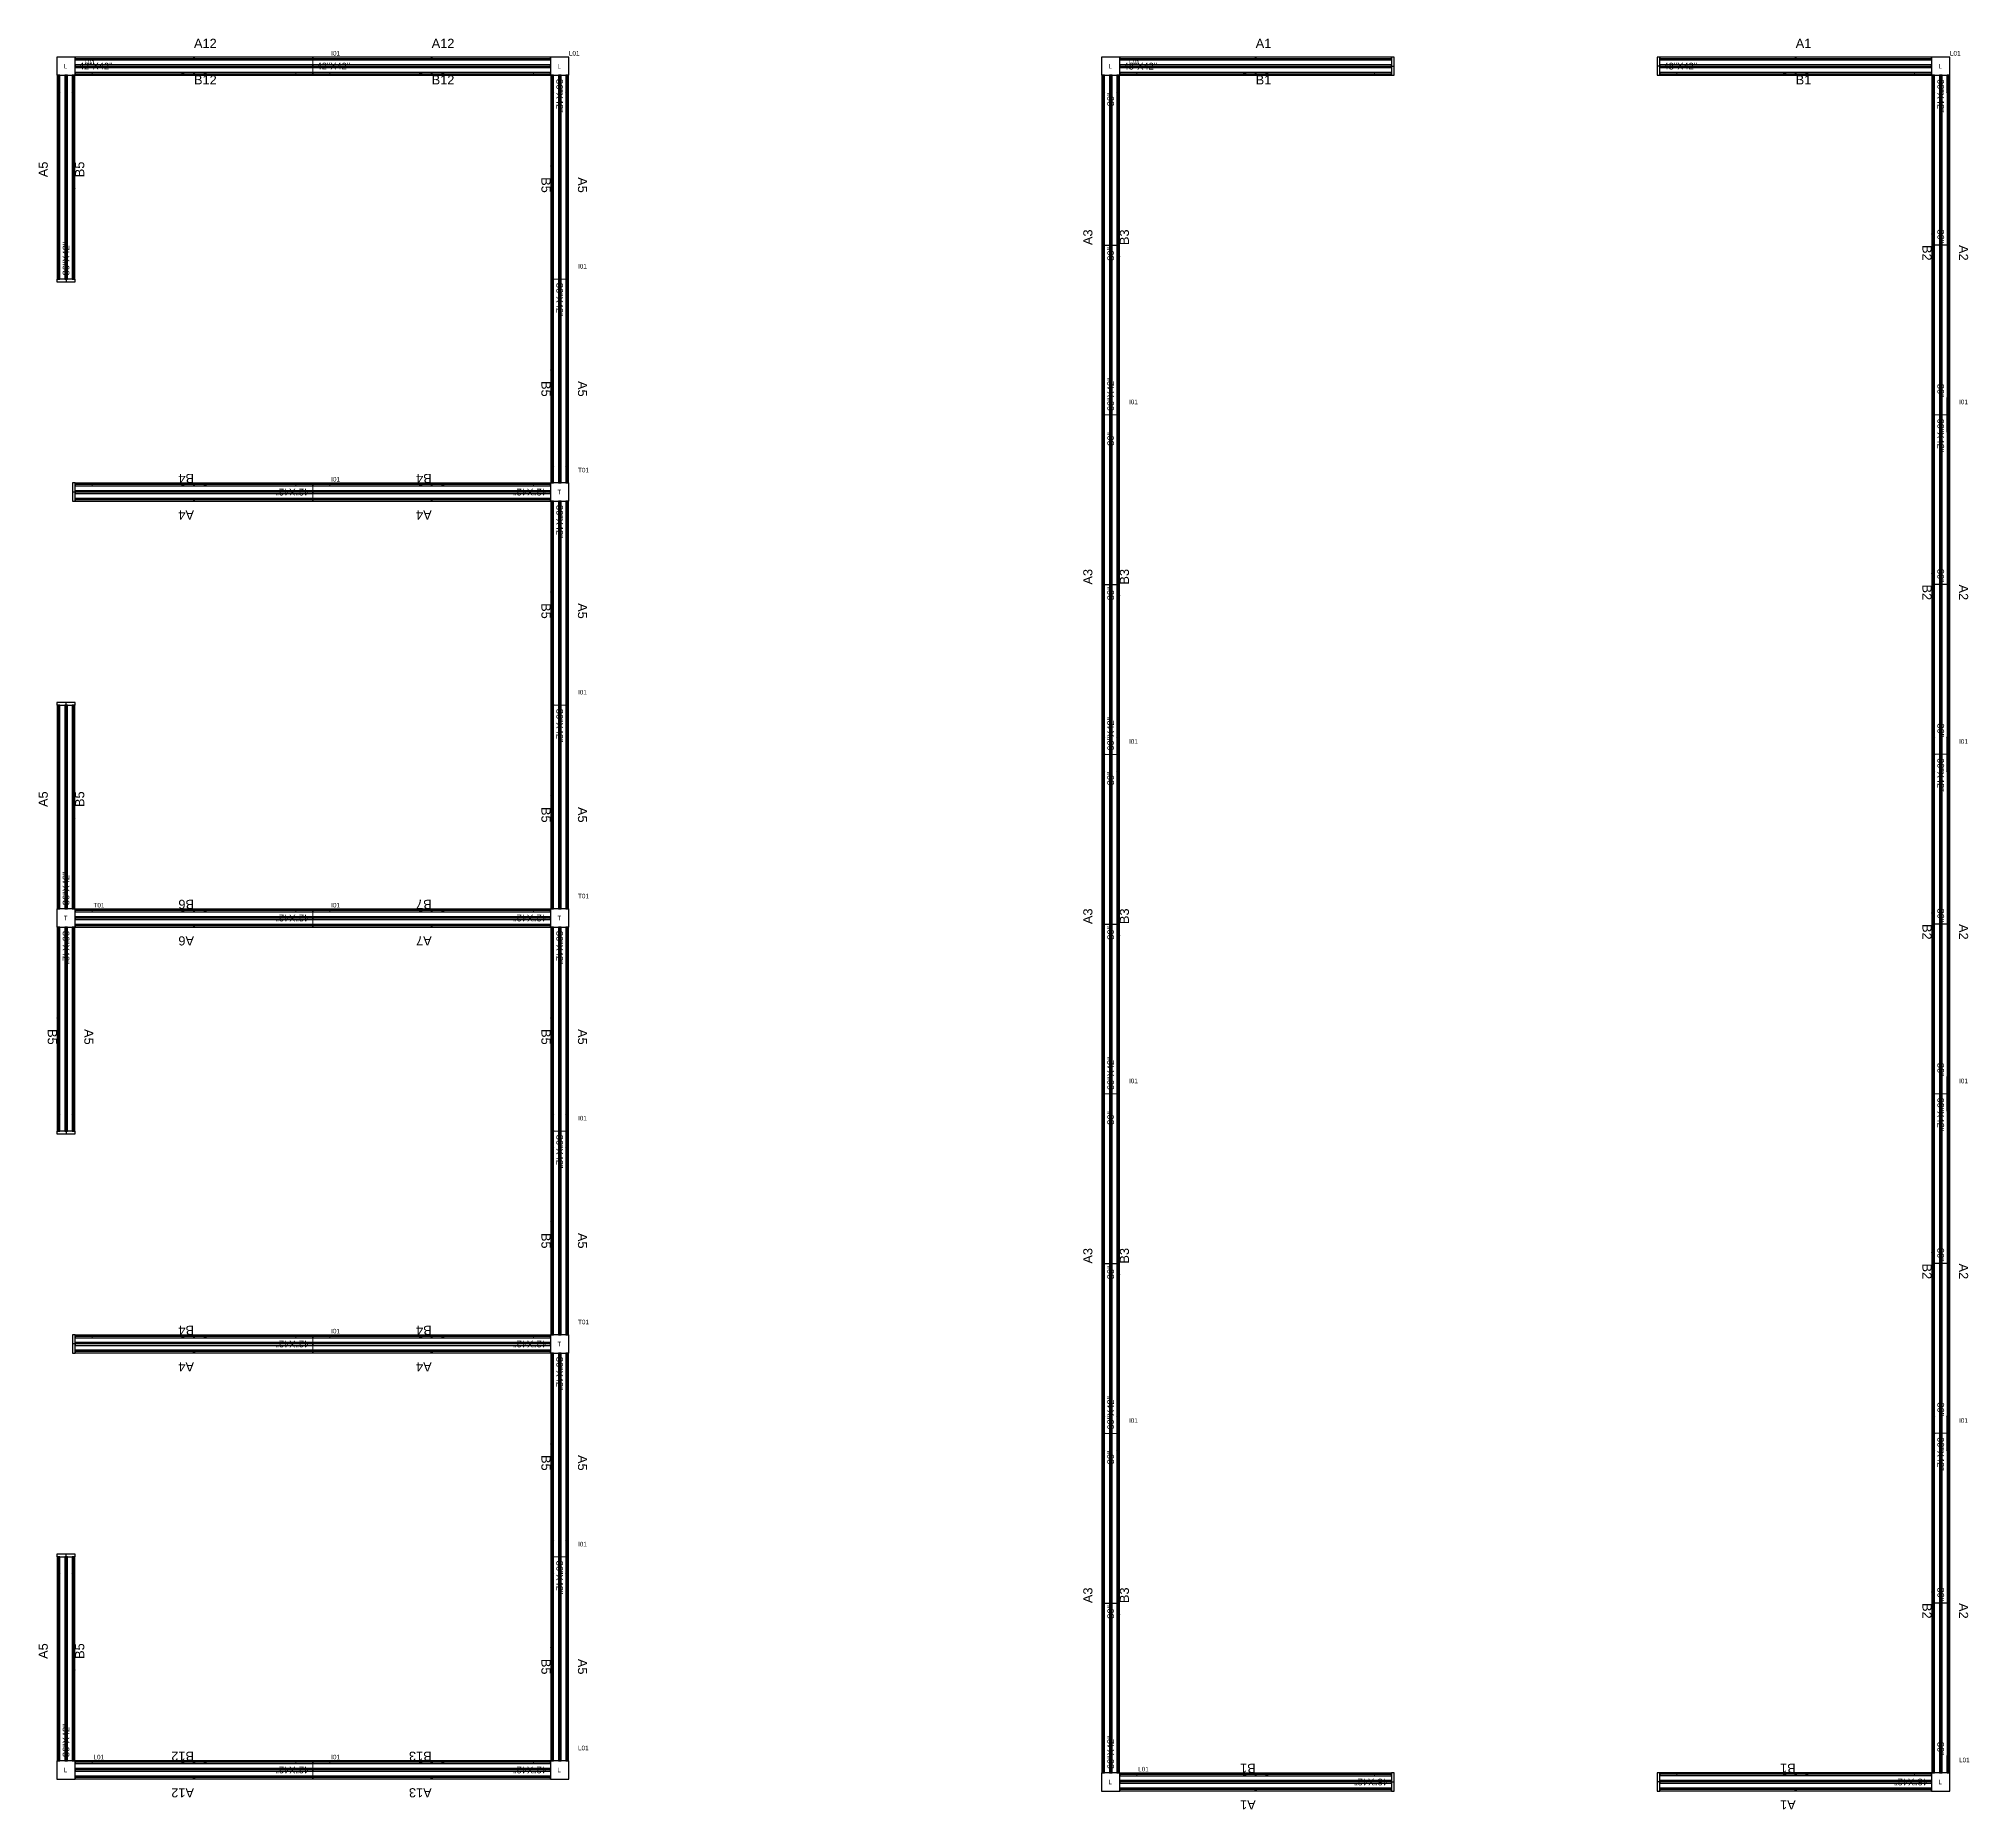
# Model space of a CAD drawing. Header units: millimetres. Extents: x 1390 to 1467.6, y 1790 to 1851.2.
# Drawn here: x 1390.22 to 1398.89, y 1827.03 to 1834.98 of the extents above; entities that cross this region are included whole.
import ezdxf

# ---------------------------------------------------------------- set-up
doc = ezdxf.new("R2010")
doc.units = ezdxf.units.MM
for name, color, linetype in [('DD2D', 7, 'Continuous'), ('DD2D_Geometry', 7, 'Continuous'), ('DDReportes', 7, 'Continuous'), ('Id Unión', 7, 'Continuous')]:
    doc.layers.add(name, color=color, linetype=linetype)
doc.styles.get("Standard").update_dxf_attribs({"font": 'arial.ttf'})

# ---------------------------------------------------------------- blocks, each defined once
blk = doc.blocks.new('DD101048422D')
at = {"color": 1, "linetype": 'Continuous', "lineweight": 0}
for p, q in [((0, -0.0255), (0, 0.0255)), ((0.0017, 0.0275), (0.0218, 0.0275)), ((0.002, 0.0275), (0.0215, 0.0275)), ((0.0747, 0.0275), (0.0215, 0.0275)), ((0.0747, 0.0275), (0.075, 0.0275)), ((0.0765, 0.026), (0.0765, 0.0343)), ((1.1435, 0.0343), (0.0765, 0.0343)), ((1.1435, 0.0343), (1.1435, 0.026)), ((1.1453, 0.0275), (1.145, 0.0275)), ((1.1453, 0.0275), (1.1985, 0.0275)), ((1.2183, 0.0275), (1.1982, 0.0275)), ((1.218, 0.0275), (1.1985, 0.0275)), ((1.22, -0.0255), (1.22, 0.0255)), ((0.025, -0.0275), (0.002, -0.0275)), ((0.025, -0.0275), (0.0747, -0.0275)), ((0.0747, -0.0275), (0.075, -0.0275)), ((0.0765, -0.0343), (0.0765, -0.026)), ((1.1435, -0.0343), (0.0765, -0.0343)), ((1.1435, -0.026), (1.1435, -0.0343)), ((1.1453, -0.0275), (1.145, -0.0275)), ((1.195, -0.0275), (1.1453, -0.0275)), ((1.195, -0.0275), (1.218, -0.0275))]:
    blk.add_line(p, q, dxfattribs=at)
at = {"color": 1}
for p, q in [((0.6065, 0.0379), (0.6135, 0.0308)), ((0.6065, 0.0308), (0.6135, 0.0379)), ((0.6065, -0.0379), (0.6135, -0.0308)), ((0.6065, -0.0308), (0.6135, -0.0379))]:
    blk.add_line(p, q, dxfattribs=at)
for centre in [(0.56, -0.0343), (0.66, -0.0343)]:
    blk.add_circle(centre, 0.005, dxfattribs=at)
at = {"color": 1, "linetype": 'Continuous', "lineweight": 0}
for centre, radius, start, end in [((0.002, 0.0255), 0.00203, 90, 180), ((0.075, 0.026), 0.00151, 10.02098, 90), ((0.075, 0.026), 0.00151, 0, 10.02098), ((1.145, 0.026), 0.00151, 90, 169.97902), ((1.145, 0.026), 0.00151, 169.97902, 180), ((1.145, 0.026), 0.00151, 169.97902, 180), ((1.218, 0.0255), 0.00203, 0, 90), ((0.002, -0.0255), 0.00203, 180, 270), ((0.075, -0.026), 0.00151, 270, 349.97902), ((0.075, -0.026), 0.00151, 349.97902, 0), ((1.145, -0.026), 0.00151, 180, 190.02098), ((1.145, -0.026), 0.00151, 180, 190.02098), ((1.145, -0.026), 0.00151, 190.02098, 270), ((1.218, -0.0255), 0.00203, 270, 0)]:
    blk.add_arc(centre, radius, start, end, dxfattribs=at)
at = {"color": 1}
for p in [(0.61, 0.0343), (0.61, -0.0343)]:
    blk.add_point(p, dxfattribs=at)
blk.add_text('48"X42"', height=0.03).set_placement((0.0165, -0.0149))
blk = doc.blocks.new('SPACE_DD10104842')
blk.add_blockref('DD101048422D', (0, 0))
blk = doc.blocks.new('DD101060422D')
at = {"color": 1, "linetype": 'Continuous', "lineweight": 0}
for p, q in [((0, -0.0255), (0, 0.0255)), ((0.0017, 0.0275), (0.0218, 0.0275)), ((0.002, 0.0275), (0.0215, 0.0275)), ((0.0747, 0.0275), (0.0215, 0.0275)), ((0.0747, 0.0275), (0.075, 0.0275)), ((0.0765, 0.026), (0.0765, 0.0343)), ((1.4475, 0.0343), (0.0765, 0.0343)), ((1.4475, 0.0343), (1.4475, 0.026)), ((1.4493, 0.0275), (1.449, 0.0275)), ((1.4493, 0.0275), (1.5025, 0.0275)), ((1.5223, 0.0275), (1.5022, 0.0275)), ((1.522, 0.0275), (1.5025, 0.0275)), ((1.524, -0.0255), (1.524, 0.0255)), ((0.025, -0.0275), (0.002, -0.0275)), ((0.025, -0.0275), (0.0747, -0.0275)), ((0.0747, -0.0275), (0.075, -0.0275)), ((0.0765, -0.0343), (0.0765, -0.026)), ((1.4475, -0.0343), (0.0765, -0.0343)), ((1.4475, -0.026), (1.4475, -0.0343)), ((1.4493, -0.0275), (1.449, -0.0275)), ((1.499, -0.0275), (1.4493, -0.0275)), ((1.499, -0.0275), (1.522, -0.0275))]:
    blk.add_line(p, q, dxfattribs=at)
at = {"color": 1}
for p, q in [((0.7585, 0.0379), (0.7655, 0.0308)), ((0.7585, 0.0308), (0.7655, 0.0379)), ((0.762, 0.0343), (0.762, -0.0343)), ((0.7585, -0.0379), (0.7655, -0.0308)), ((0.7585, -0.0308), (0.7655, -0.0379))]:
    blk.add_line(p, q, dxfattribs=at)
for centre in [(0.712, -0.0343), (0.812, -0.0343)]:
    blk.add_circle(centre, 0.005, dxfattribs=at)
at = {"color": 1, "linetype": 'Continuous', "lineweight": 0}
for centre, radius, start, end in [((0.002, 0.0255), 0.00203, 90, 180), ((0.075, 0.026), 0.00151, 10.02098, 90), ((0.075, 0.026), 0.00151, 0, 10.02098), ((1.449, 0.026), 0.00151, 90, 169.97902), ((1.449, 0.026), 0.00151, 169.97902, 180), ((1.449, 0.026), 0.00151, 169.97902, 180), ((1.522, 0.0255), 0.00203, 0, 90), ((0.002, -0.0255), 0.00203, 180, 270), ((0.075, -0.026), 0.00151, 270, 349.97902), ((0.075, -0.026), 0.00151, 349.97902, 0), ((1.449, -0.026), 0.00151, 180, 190.02098), ((1.449, -0.026), 0.00151, 180, 190.02098), ((1.449, -0.026), 0.00151, 190.02098, 270), ((1.522, -0.0255), 0.00203, 270, 0)]:
    blk.add_arc(centre, radius, start, end, dxfattribs=at)
at = {"color": 1}
for p in [(0.762, 0.0343), (0.762, -0.0343)]:
    blk.add_point(p, dxfattribs=at)
for s, p in [('60"X42"', (0.0165, -0.0149)), ('30"', (0.6916, -0.0149)), ('30"', (1.3849, -0.0149))]:
    blk.add_text(s, height=0.03).set_placement(p)
blk = doc.blocks.new('SPACE_DD10106042')
blk.add_blockref('DD101060422D', (0, 0))
blk = doc.blocks.new('DD101036422D')
at = {"color": 1, "linetype": 'Continuous', "lineweight": 0}
for p, q in [((0, -0.0255), (0, 0.0255)), ((0.0017, 0.0275), (0.0218, 0.0275)), ((0.002, 0.0275), (0.0215, 0.0275)), ((0.0747, 0.0275), (0.0215, 0.0275)), ((0.0747, 0.0275), (0.075, 0.0275)), ((0.0765, 0.026), (0.0765, 0.0343)), ((0.8385, 0.0343), (0.0765, 0.0343)), ((0.8385, 0.0343), (0.8385, 0.026)), ((0.8403, 0.0275), (0.84, 0.0275)), ((0.8403, 0.0275), (0.8935, 0.0275)), ((0.9133, 0.0275), (0.8932, 0.0275)), ((0.913, 0.0275), (0.8935, 0.0275)), ((0.915, -0.0255), (0.915, 0.0255)), ((0.025, -0.0275), (0.002, -0.0275)), ((0.025, -0.0275), (0.0747, -0.0275)), ((0.0747, -0.0275), (0.075, -0.0275)), ((0.0765, -0.0343), (0.0765, -0.026)), ((0.8385, -0.0343), (0.0765, -0.0343)), ((0.8385, -0.026), (0.8385, -0.0343)), ((0.8403, -0.0275), (0.84, -0.0275)), ((0.89, -0.0275), (0.8403, -0.0275)), ((0.89, -0.0275), (0.913, -0.0275))]:
    blk.add_line(p, q, dxfattribs=at)
at = {"color": 1}
for p, q in [((0.454, 0.0379), (0.461, 0.0308)), ((0.454, 0.0308), (0.461, 0.0379)), ((0.454, -0.0379), (0.461, -0.0308)), ((0.454, -0.0308), (0.461, -0.0379))]:
    blk.add_line(p, q, dxfattribs=at)
for centre in [(0.4075, -0.0343), (0.5075, -0.0343)]:
    blk.add_circle(centre, 0.005, dxfattribs=at)
at = {"color": 1, "linetype": 'Continuous', "lineweight": 0}
for centre, radius, start, end in [((0.002, 0.0255), 0.00203, 90, 180), ((0.075, 0.026), 0.00151, 10.02098, 90), ((0.075, 0.026), 0.00151, 0, 10.02098), ((0.84, 0.026), 0.00151, 90, 169.97902), ((0.84, 0.026), 0.00151, 169.97902, 180), ((0.84, 0.026), 0.00151, 169.97902, 180), ((0.913, 0.0255), 0.00203, 0, 90), ((0.002, -0.0255), 0.00203, 180, 270), ((0.075, -0.026), 0.00151, 270, 349.97902), ((0.075, -0.026), 0.00151, 349.97902, 0), ((0.84, -0.026), 0.00151, 180, 190.02098), ((0.84, -0.026), 0.00151, 180, 190.02098), ((0.84, -0.026), 0.00151, 190.02098, 270), ((0.913, -0.0255), 0.00203, 270, 0)]:
    blk.add_arc(centre, radius, start, end, dxfattribs=at)
at = {"color": 1}
for p in [(0.4575, 0.0343), (0.4575, -0.0343)]:
    blk.add_point(p, dxfattribs=at)
blk.add_text('36"X42"', height=0.03).set_placement((0.0165, -0.0149))
blk = doc.blocks.new('SPACE_DD10103642')
blk.add_blockref('DD101036422D', (0, 0))
blk = doc.blocks.new('DD101042422D')
at = {"color": 1, "linetype": 'Continuous', "lineweight": 0}
for p, q in [((0, -0.0255), (0, 0.0255)), ((0.0017, 0.0275), (0.0218, 0.0275)), ((0.002, 0.0275), (0.0215, 0.0275)), ((0.0747, 0.0275), (0.0215, 0.0275)), ((0.0747, 0.0275), (0.075, 0.0275)), ((0.0765, 0.026), (0.0765, 0.0343)), ((0.9905, 0.0343), (0.0765, 0.0343)), ((0.9905, 0.0343), (0.9905, 0.026)), ((0.9923, 0.0275), (0.992, 0.0275)), ((0.9923, 0.0275), (1.0455, 0.0275)), ((1.0653, 0.0275), (1.0452, 0.0275)), ((1.065, 0.0275), (1.0455, 0.0275)), ((1.067, -0.0255), (1.067, 0.0255)), ((0.025, -0.0275), (0.002, -0.0275)), ((0.025, -0.0275), (0.0747, -0.0275)), ((0.0747, -0.0275), (0.075, -0.0275)), ((0.0765, -0.0343), (0.0765, -0.026)), ((0.9905, -0.0343), (0.0765, -0.0343)), ((0.9905, -0.026), (0.9905, -0.0343)), ((0.9923, -0.0275), (0.992, -0.0275)), ((1.042, -0.0275), (0.9923, -0.0275)), ((1.042, -0.0275), (1.065, -0.0275))]:
    blk.add_line(p, q, dxfattribs=at)
at = {"color": 1}
for p, q in [((0.53, 0.0379), (0.537, 0.0308)), ((0.53, 0.0308), (0.537, 0.0379)), ((0.53, -0.0379), (0.537, -0.0308)), ((0.53, -0.0308), (0.537, -0.0379))]:
    blk.add_line(p, q, dxfattribs=at)
for centre in [(0.4835, -0.0343), (0.5835, -0.0343)]:
    blk.add_circle(centre, 0.005, dxfattribs=at)
at = {"color": 1, "linetype": 'Continuous', "lineweight": 0}
for centre, radius, start, end in [((0.002, 0.0255), 0.00203, 90, 180), ((0.075, 0.026), 0.00151, 10.02098, 90), ((0.075, 0.026), 0.00151, 0, 10.02098), ((0.992, 0.026), 0.00151, 90, 169.97902), ((0.992, 0.026), 0.00151, 169.97902, 180), ((0.992, 0.026), 0.00151, 169.97902, 180), ((1.065, 0.0255), 0.00203, 0, 90), ((0.002, -0.0255), 0.00203, 180, 270), ((0.075, -0.026), 0.00151, 270, 349.97902), ((0.075, -0.026), 0.00151, 349.97902, 0), ((0.992, -0.026), 0.00151, 180, 190.02098), ((0.992, -0.026), 0.00151, 180, 190.02098), ((0.992, -0.026), 0.00151, 190.02098, 270), ((1.065, -0.0255), 0.00203, 270, 0)]:
    blk.add_arc(centre, radius, start, end, dxfattribs=at)
at = {"color": 1}
for p in [(0.5335, 0.0343), (0.5335, -0.0343)]:
    blk.add_point(p, dxfattribs=at)
blk.add_text('42"X42"', height=0.03).set_placement((0.0165, -0.0149))
blk = doc.blocks.new('SPACE_DD10104242')
blk.add_blockref('DD101042422D', (0, 0))
blk = doc.blocks.new('DD3021422D')
for p, q in [((0, 0.041), (0, -0.041)), ((0.012, 0.041), (0, 0.041)), ((0.012, -0.041), (0.012, 0.041)), ((0, -0.041), (0.012, -0.041))]:
    blk.add_line(p, q)
blk = doc.blocks.new('SPACE_DD302142')
blk.add_blockref('DD3021422D', (0, 0))

msp = doc.modelspace()

# ---------------------------------------------------------------- linework, layer by layer
at = {"layer": 'DD2D'}
for p, q in [((1390.3879, 1834.8891), (1391.4549, 1834.8891)), ((1390.3879, 1834.8548), (1391.4549, 1834.8548)), ((1390.3879, 1834.8548), (1391.4549, 1834.8548)), ((1391.4549, 1834.8891), (1392.5219, 1834.8891)), ((1391.4549, 1834.8548), (1391.455, 1834.8548)), ((1391.4549, 1834.8548), (1392.5219, 1834.8548)), ((1391.4549, 1834.8548), (1392.5219, 1834.8548)), ((1392.5219, 1834.8548), (1392.522, 1834.8548)), ((1395.0773, 1834.889), (1396.2973, 1834.889)), ((1395.0773, 1834.8547), (1396.2973, 1834.8547)), ((1395.0773, 1834.8547), (1396.2973, 1834.8547)), ((1396.2973, 1834.8547), (1396.3093, 1834.8547)), ((1397.5013, 1834.8548), (1397.4893, 1834.8548)), ((1397.5013, 1834.8891), (1398.7213, 1834.8891)), ((1397.5013, 1834.8548), (1398.7213, 1834.8548)), ((1397.5013, 1834.8548), (1398.7213, 1834.8548)), ((1398.7213, 1834.8548), (1398.7214, 1834.8548)), ((1390.3126, 1833.8988), (1390.3126, 1834.8138)), ((1390.3469, 1834.8138), (1390.3469, 1834.8139)), ((1390.3469, 1833.8988), (1390.3469, 1834.8138)), ((1390.3469, 1833.8988), (1390.3469, 1834.8138)), ((1390.3812, 1833.8988), (1390.3812, 1834.8138)), ((1390.3879, 1834.8205), (1391.4549, 1834.8205)), ((1391.4549, 1834.8205), (1392.5219, 1834.8205)), ((1392.5286, 1834.8138), (1392.5286, 1833.8988)), ((1392.5629, 1834.8138), (1392.5629, 1833.8988)), ((1392.5629, 1834.8138), (1392.5629, 1833.8988)), ((1392.5972, 1834.8138), (1392.5972, 1833.8988)), ((1395.002, 1833.2897), (1395.002, 1834.8137)), ((1395.0363, 1834.8137), (1395.0363, 1834.8138)), ((1395.0363, 1833.2897), (1395.0363, 1834.8137)), ((1395.0363, 1833.2897), (1395.0363, 1834.8137)), ((1395.0706, 1833.2897), (1395.0706, 1834.8137)), ((1395.0773, 1834.8204), (1396.2973, 1834.8204)), ((1397.5013, 1834.8205), (1398.7213, 1834.8205)), ((1398.728, 1834.8138), (1398.728, 1833.2898)), ((1398.7623, 1834.8138), (1398.7623, 1833.2898)), ((1398.7623, 1834.8138), (1398.7623, 1833.2898)), ((1398.7966, 1834.8138), (1398.7966, 1833.2898)), ((1390.3469, 1833.8988), (1390.3469, 1833.8868)), ((1392.5286, 1833.8988), (1392.5286, 1832.9838)), ((1392.5629, 1833.8988), (1392.5629, 1833.8987)), ((1392.5629, 1833.8988), (1392.5629, 1832.9838)), ((1392.5629, 1833.8988), (1392.5629, 1832.9838)), ((1392.5972, 1833.8988), (1392.5972, 1832.9838)), ((1395.002, 1831.7657), (1395.002, 1833.2897)), ((1395.0363, 1833.2897), (1395.0363, 1833.2898)), ((1395.0363, 1831.7657), (1395.0363, 1833.2897)), ((1395.0363, 1831.7657), (1395.0363, 1833.2897)), ((1395.0706, 1831.7657), (1395.0706, 1833.2897)), ((1398.728, 1833.2898), (1398.728, 1831.7658)), ((1398.7623, 1833.2898), (1398.7623, 1833.2897)), ((1398.7623, 1833.2898), (1398.7623, 1831.7658)), ((1398.7623, 1833.2898), (1398.7623, 1831.7658)), ((1398.7966, 1833.2898), (1398.7966, 1831.7658)), ((1390.3879, 1832.9428), (1390.3759, 1832.9428)), ((1391.4549, 1832.9771), (1390.3879, 1832.9771)), ((1391.4549, 1832.9428), (1390.3879, 1832.9428)), ((1391.4549, 1832.9428), (1390.3879, 1832.9428)), ((1391.4549, 1832.9428), (1391.4548, 1832.9428)), ((1392.5219, 1832.9771), (1391.4549, 1832.9771)), ((1392.5219, 1832.9428), (1391.4549, 1832.9428)), ((1392.5219, 1832.9428), (1391.4549, 1832.9428)), ((1392.5629, 1832.9838), (1392.5629, 1832.9837)), ((1391.4549, 1832.9085), (1390.3879, 1832.9085)), ((1392.5219, 1832.9085), (1391.4549, 1832.9085)), ((1392.5286, 1832.9018), (1392.5286, 1831.9868)), ((1392.5629, 1832.9018), (1392.5629, 1831.9868)), ((1392.5629, 1832.9018), (1392.5629, 1831.9868)), ((1392.5972, 1832.9018), (1392.5972, 1831.9868)), ((1390.3126, 1831.0718), (1390.3126, 1831.9868)), ((1390.3469, 1831.9868), (1390.3469, 1831.9988)), ((1390.3469, 1831.0718), (1390.3469, 1831.9868)), ((1390.3469, 1831.0718), (1390.3469, 1831.9868)), ((1390.3812, 1831.0718), (1390.3812, 1831.9868)), ((1392.5286, 1831.9868), (1392.5286, 1831.0718)), ((1392.5629, 1831.9868), (1392.5629, 1831.9867)), ((1392.5629, 1831.9868), (1392.5629, 1831.0718)), ((1392.5629, 1831.9868), (1392.5629, 1831.0718)), ((1392.5972, 1831.9868), (1392.5972, 1831.0718)), ((1395.002, 1830.2417), (1395.002, 1831.7657)), ((1395.0363, 1831.7657), (1395.0363, 1831.7658)), ((1395.0363, 1830.2417), (1395.0363, 1831.7657)), ((1395.0363, 1830.2417), (1395.0363, 1831.7657)), ((1395.0706, 1830.2417), (1395.0706, 1831.7657)), ((1398.728, 1831.7658), (1398.728, 1830.2418)), ((1398.7623, 1831.7658), (1398.7623, 1831.7657)), ((1398.7623, 1831.7658), (1398.7623, 1830.2418)), ((1398.7623, 1831.7658), (1398.7623, 1830.2418)), ((1398.7966, 1831.7658), (1398.7966, 1830.2418)), ((1390.3879, 1831.0308), (1390.3878, 1831.0308)), ((1391.4549, 1831.0651), (1390.3879, 1831.0651)), ((1391.4549, 1831.0308), (1390.3879, 1831.0308)), ((1391.4549, 1831.0308), (1390.3879, 1831.0308)), ((1391.4549, 1831.0308), (1391.4548, 1831.0308)), ((1392.5219, 1831.0651), (1391.4549, 1831.0651)), ((1392.5219, 1831.0308), (1391.4549, 1831.0308)), ((1392.5219, 1831.0308), (1391.4549, 1831.0308)), ((1392.5629, 1831.0718), (1392.5629, 1831.0717)), ((1390.3126, 1830.9898), (1390.3126, 1830.0748)), ((1390.3469, 1830.9898), (1390.3469, 1830.0748)), ((1390.3469, 1830.9898), (1390.3469, 1830.0748)), ((1390.3812, 1830.9898), (1390.3812, 1830.0748)), ((1391.4549, 1830.9965), (1390.3879, 1830.9965)), ((1392.5219, 1830.9965), (1391.4549, 1830.9965)), ((1392.5286, 1830.9898), (1392.5286, 1830.0748)), ((1392.5629, 1830.9898), (1392.5629, 1830.0748)), ((1392.5629, 1830.9898), (1392.5629, 1830.0748)), ((1392.5972, 1830.9898), (1392.5972, 1830.0748)), ((1395.002, 1828.7177), (1395.002, 1830.2417)), ((1395.0363, 1830.2417), (1395.0363, 1830.2418)), ((1395.0363, 1828.7177), (1395.0363, 1830.2417)), ((1395.0363, 1828.7177), (1395.0363, 1830.2417)), ((1395.0706, 1828.7177), (1395.0706, 1830.2417)), ((1398.728, 1830.2418), (1398.728, 1828.7178)), ((1398.7623, 1830.2418), (1398.7623, 1830.2417)), ((1398.7623, 1830.2418), (1398.7623, 1828.7178)), ((1398.7623, 1830.2418), (1398.7623, 1828.7178)), ((1398.7966, 1830.2418), (1398.7966, 1828.7178)), ((1390.3469, 1830.0748), (1390.3469, 1830.0628)), ((1392.5286, 1830.0748), (1392.5286, 1829.1598)), ((1392.5629, 1830.0748), (1392.5629, 1830.0747)), ((1392.5629, 1830.0748), (1392.5629, 1829.1598)), ((1392.5629, 1830.0748), (1392.5629, 1829.1598)), ((1392.5972, 1830.0748), (1392.5972, 1829.1598)), ((1390.3879, 1829.1188), (1390.3759, 1829.1188)), ((1391.4549, 1829.1531), (1390.3879, 1829.1531)), ((1391.4549, 1829.1188), (1390.3879, 1829.1188)), ((1391.4549, 1829.1188), (1390.3879, 1829.1188)), ((1391.4549, 1829.1188), (1391.4548, 1829.1188)), ((1392.5219, 1829.1531), (1391.4549, 1829.1531)), ((1392.5219, 1829.1188), (1391.4549, 1829.1188)), ((1392.5219, 1829.1188), (1391.4549, 1829.1188)), ((1392.5629, 1829.1598), (1392.5629, 1829.1597)), ((1391.4549, 1829.0845), (1390.3879, 1829.0845)), ((1392.5219, 1829.0845), (1391.4549, 1829.0845)), ((1392.5286, 1829.0778), (1392.5286, 1828.1628)), ((1392.5629, 1829.0778), (1392.5629, 1828.1628)), ((1392.5629, 1829.0778), (1392.5629, 1828.1628)), ((1392.5972, 1829.0778), (1392.5972, 1828.1628)), ((1395.002, 1827.1937), (1395.002, 1828.7177)), ((1395.0363, 1828.7177), (1395.0363, 1828.7178)), ((1395.0363, 1827.1937), (1395.0363, 1828.7177)), ((1395.0363, 1827.1937), (1395.0363, 1828.7177)), ((1395.0706, 1827.1937), (1395.0706, 1828.7177)), ((1398.728, 1828.7178), (1398.728, 1827.1938)), ((1398.7623, 1828.7178), (1398.7623, 1828.7177)), ((1398.7623, 1828.7178), (1398.7623, 1827.1938)), ((1398.7623, 1828.7178), (1398.7623, 1827.1938)), ((1398.7966, 1828.7178), (1398.7966, 1827.1938)), ((1390.3126, 1827.2478), (1390.3126, 1828.1628)), ((1390.3469, 1828.1628), (1390.3469, 1828.1748)), ((1390.3469, 1827.2478), (1390.3469, 1828.1628)), ((1390.3469, 1827.2478), (1390.3469, 1828.1628)), ((1390.3812, 1827.2478), (1390.3812, 1828.1628)), ((1392.5286, 1828.1628), (1392.5286, 1827.2478)), ((1392.5629, 1828.1628), (1392.5629, 1828.1627)), ((1392.5629, 1828.1628), (1392.5629, 1827.2478)), ((1392.5629, 1828.1628), (1392.5629, 1827.2478)), ((1392.5972, 1828.1628), (1392.5972, 1827.2478)), ((1390.3879, 1827.2068), (1390.3878, 1827.2068)), ((1391.4549, 1827.2411), (1390.3879, 1827.2411)), ((1391.4549, 1827.2068), (1390.3879, 1827.2068)), ((1391.4549, 1827.2068), (1390.3879, 1827.2068)), ((1391.4549, 1827.2068), (1391.4548, 1827.2068)), ((1392.5219, 1827.2411), (1391.4549, 1827.2411)), ((1392.5219, 1827.2068), (1391.4549, 1827.2068)), ((1392.5219, 1827.2068), (1391.4549, 1827.2068)), ((1392.5629, 1827.2478), (1392.5629, 1827.2477)), ((1391.4549, 1827.1725), (1390.3879, 1827.1725)), ((1392.5219, 1827.1725), (1391.4549, 1827.1725)), ((1395.0773, 1827.1527), (1395.0772, 1827.1527)), ((1396.2973, 1827.187), (1395.0773, 1827.187)), ((1396.2973, 1827.1527), (1395.0773, 1827.1527)), ((1396.2973, 1827.1527), (1395.0773, 1827.1527)), ((1396.2973, 1827.1184), (1395.0773, 1827.1184)), ((1396.2973, 1827.1527), (1396.3093, 1827.1527)), ((1397.5013, 1827.1528), (1397.4893, 1827.1528)), ((1398.7213, 1827.1871), (1397.5013, 1827.1871)), ((1398.7213, 1827.1528), (1397.5013, 1827.1528)), ((1398.7213, 1827.1528), (1397.5013, 1827.1528)), ((1398.7213, 1827.1185), (1397.5013, 1827.1185)), ((1398.7623, 1827.1938), (1398.7623, 1827.1937))]:
    msp.add_line(p, q, dxfattribs=at)
at = {"layer": 'DD2D_Geometry'}
for points in [[(1390.3879, 1834.8138), (1390.3879, 1834.8959), (1390.3059, 1834.8959), (1390.3059, 1834.8138)], [(1390.3879, 1834.8831), (1391.4549, 1834.8831), (1391.4549, 1834.8951), (1390.3879, 1834.8951)], [(1390.3879, 1834.8488), (1391.4549, 1834.8488), (1391.4549, 1834.8608), (1390.3879, 1834.8608)], [(1390.3879, 1834.8145), (1391.4549, 1834.8145), (1391.4549, 1834.8265), (1390.3879, 1834.8265)], [(1391.4549, 1834.8831), (1392.5219, 1834.8831), (1392.5219, 1834.8951), (1391.4549, 1834.8951)], [(1391.4549, 1834.8488), (1392.5219, 1834.8488), (1392.5219, 1834.8608), (1391.4549, 1834.8608)], [(1391.4549, 1834.8548), (1391.455, 1834.8548), (1391.455, 1834.8548), (1391.4549, 1834.8548)], [(1391.4549, 1834.8145), (1392.5219, 1834.8145), (1392.5219, 1834.8265), (1391.4549, 1834.8265)], [(1392.5219, 1834.8138), (1392.604, 1834.8138), (1392.604, 1834.8958), (1392.5219, 1834.8958)], [(1395.0773, 1834.8137), (1395.0773, 1834.8958), (1394.9953, 1834.8958), (1394.9953, 1834.8137)], [(1395.0773, 1834.883), (1396.2973, 1834.883), (1396.2973, 1834.895), (1395.0773, 1834.895)], [(1395.0773, 1834.8487), (1396.2973, 1834.8487), (1396.2973, 1834.8607), (1395.0773, 1834.8607)], [(1395.0773, 1834.8144), (1396.2973, 1834.8144), (1396.2973, 1834.8264), (1395.0773, 1834.8264)], [(1397.5013, 1834.8831), (1398.7213, 1834.8831), (1398.7213, 1834.8951), (1397.5013, 1834.8951)], [(1397.5013, 1834.8488), (1398.7213, 1834.8488), (1398.7213, 1834.8608), (1397.5013, 1834.8608)], [(1397.5013, 1834.8145), (1398.7213, 1834.8145), (1398.7213, 1834.8265), (1397.5013, 1834.8265)], [(1398.7213, 1834.8138), (1398.8034, 1834.8138), (1398.8034, 1834.8958), (1398.7213, 1834.8958)], [(1390.3186, 1833.8988), (1390.3186, 1834.8138), (1390.3066, 1834.8138), (1390.3066, 1833.8988)], [(1390.3529, 1833.8988), (1390.3529, 1834.8138), (1390.3409, 1834.8138), (1390.3409, 1833.8988)], [(1390.3872, 1833.8988), (1390.3872, 1834.8138), (1390.3752, 1834.8138), (1390.3752, 1833.8988)], [(1392.5226, 1834.8138), (1392.5226, 1833.8988), (1392.5346, 1833.8988), (1392.5346, 1834.8138)], [(1392.5569, 1834.8138), (1392.5569, 1833.8988), (1392.5689, 1833.8988), (1392.5689, 1834.8138)], [(1392.5912, 1834.8138), (1392.5912, 1833.8988), (1392.6032, 1833.8988), (1392.6032, 1834.8138)], [(1395.008, 1833.2897), (1395.008, 1834.8137), (1394.996, 1834.8137), (1394.996, 1833.2897)], [(1395.0423, 1833.2897), (1395.0423, 1834.8137), (1395.0303, 1834.8137), (1395.0303, 1833.2897)], [(1395.0766, 1833.2897), (1395.0766, 1834.8137), (1395.0646, 1834.8137), (1395.0646, 1833.2897)], [(1398.722, 1834.8138), (1398.722, 1833.2898), (1398.734, 1833.2898), (1398.734, 1834.8138)], [(1398.7563, 1834.8138), (1398.7563, 1833.2898), (1398.7683, 1833.2898), (1398.7683, 1834.8138)], [(1398.7906, 1834.8138), (1398.7906, 1833.2898), (1398.8026, 1833.2898), (1398.8026, 1834.8138)], [(1392.5226, 1833.8988), (1392.5226, 1832.9838), (1392.5346, 1832.9838), (1392.5346, 1833.8988)], [(1392.5569, 1833.8988), (1392.5569, 1832.9838), (1392.5689, 1832.9838), (1392.5689, 1833.8988)], [(1392.5629, 1833.8987), (1392.5629, 1833.8987), (1392.5629, 1833.8988), (1392.5629, 1833.8988)], [(1392.5912, 1833.8988), (1392.5912, 1832.9838), (1392.6032, 1832.9838), (1392.6032, 1833.8988)], [(1395.008, 1831.7657), (1395.008, 1833.2897), (1394.996, 1833.2897), (1394.996, 1831.7657)], [(1395.0423, 1831.7657), (1395.0423, 1833.2897), (1395.0303, 1833.2897), (1395.0303, 1831.7657)], [(1395.0363, 1833.2897), (1395.0363, 1833.2897), (1395.0363, 1833.2898), (1395.0363, 1833.2898)], [(1395.0766, 1831.7657), (1395.0766, 1833.2897), (1395.0646, 1833.2897), (1395.0646, 1831.7657)], [(1398.722, 1833.2898), (1398.722, 1831.7658), (1398.734, 1831.7658), (1398.734, 1833.2898)], [(1398.7563, 1833.2898), (1398.7563, 1831.7658), (1398.7683, 1831.7658), (1398.7683, 1833.2898)], [(1398.7623, 1833.2897), (1398.7623, 1833.2897), (1398.7623, 1833.2898), (1398.7623, 1833.2898)], [(1398.7906, 1833.2898), (1398.7906, 1831.7658), (1398.8026, 1831.7658), (1398.8026, 1833.2898)], [(1391.4549, 1832.9831), (1390.3879, 1832.9831), (1390.3879, 1832.9711), (1391.4549, 1832.9711)], [(1391.4549, 1832.9488), (1390.3879, 1832.9488), (1390.3879, 1832.9368), (1391.4549, 1832.9368)], [(1391.4548, 1832.9428), (1391.4549, 1832.9428), (1391.4549, 1832.9428), (1391.4548, 1832.9428)], [(1392.5219, 1832.9831), (1391.4549, 1832.9831), (1391.4549, 1832.9711), (1392.5219, 1832.9711)], [(1392.5219, 1832.9488), (1391.4549, 1832.9488), (1391.4549, 1832.9368), (1392.5219, 1832.9368)], [(1392.5219, 1832.9838), (1392.5219, 1832.9017), (1392.6039, 1832.9017), (1392.6039, 1832.9838)], [(1391.4549, 1832.9145), (1390.3879, 1832.9145), (1390.3879, 1832.9025), (1391.4549, 1832.9025)], [(1392.5219, 1832.9145), (1391.4549, 1832.9145), (1391.4549, 1832.9025), (1392.5219, 1832.9025)], [(1392.5226, 1832.9018), (1392.5226, 1831.9868), (1392.5346, 1831.9868), (1392.5346, 1832.9018)], [(1392.5569, 1832.9018), (1392.5569, 1831.9868), (1392.5689, 1831.9868), (1392.5689, 1832.9018)], [(1392.5912, 1832.9018), (1392.5912, 1831.9868), (1392.6032, 1831.9868), (1392.6032, 1832.9018)], [(1390.3186, 1831.0718), (1390.3186, 1831.9868), (1390.3066, 1831.9868), (1390.3066, 1831.0718)], [(1390.3529, 1831.0718), (1390.3529, 1831.9868), (1390.3409, 1831.9868), (1390.3409, 1831.0718)], [(1390.3872, 1831.0718), (1390.3872, 1831.9868), (1390.3752, 1831.9868), (1390.3752, 1831.0718)], [(1392.5226, 1831.9868), (1392.5226, 1831.0718), (1392.5346, 1831.0718), (1392.5346, 1831.9868)], [(1392.5569, 1831.9868), (1392.5569, 1831.0718), (1392.5689, 1831.0718), (1392.5689, 1831.9868)], [(1392.5629, 1831.9867), (1392.5629, 1831.9867), (1392.5629, 1831.9868), (1392.5629, 1831.9868)], [(1392.5912, 1831.9868), (1392.5912, 1831.0718), (1392.6032, 1831.0718), (1392.6032, 1831.9868)], [(1395.008, 1830.2417), (1395.008, 1831.7657), (1394.996, 1831.7657), (1394.996, 1830.2417)], [(1395.0423, 1830.2417), (1395.0423, 1831.7657), (1395.0303, 1831.7657), (1395.0303, 1830.2417)], [(1395.0363, 1831.7657), (1395.0363, 1831.7657), (1395.0363, 1831.7658), (1395.0363, 1831.7658)], [(1395.0766, 1830.2417), (1395.0766, 1831.7657), (1395.0646, 1831.7657), (1395.0646, 1830.2417)], [(1398.722, 1831.7658), (1398.722, 1830.2418), (1398.734, 1830.2418), (1398.734, 1831.7658)], [(1398.7563, 1831.7658), (1398.7563, 1830.2418), (1398.7683, 1830.2418), (1398.7683, 1831.7658)], [(1398.7623, 1831.7657), (1398.7623, 1831.7657), (1398.7623, 1831.7658), (1398.7623, 1831.7658)], [(1398.7906, 1831.7658), (1398.7906, 1830.2418), (1398.8026, 1830.2418), (1398.8026, 1831.7658)], [(1390.3879, 1831.0718), (1390.3058, 1831.0718), (1390.3058, 1830.9898), (1390.3879, 1830.9898)], [(1391.4549, 1831.0711), (1390.3879, 1831.0711), (1390.3879, 1831.0591), (1391.4549, 1831.0591)], [(1391.4549, 1831.0368), (1390.3879, 1831.0368), (1390.3879, 1831.0248), (1391.4549, 1831.0248)], [(1391.4548, 1831.0308), (1391.4549, 1831.0308), (1391.4549, 1831.0308), (1391.4548, 1831.0308)], [(1392.5219, 1831.0711), (1391.4549, 1831.0711), (1391.4549, 1831.0591), (1392.5219, 1831.0591)], [(1392.5219, 1831.0368), (1391.4549, 1831.0368), (1391.4549, 1831.0248), (1392.5219, 1831.0248)], [(1392.5219, 1831.0718), (1392.5219, 1830.9897), (1392.6039, 1830.9897), (1392.6039, 1831.0718)], [(1390.3066, 1830.9898), (1390.3066, 1830.0748), (1390.3186, 1830.0748), (1390.3186, 1830.9898)], [(1390.3409, 1830.9898), (1390.3409, 1830.0748), (1390.3529, 1830.0748), (1390.3529, 1830.9898)], [(1390.3752, 1830.9898), (1390.3752, 1830.0748), (1390.3872, 1830.0748), (1390.3872, 1830.9898)], [(1391.4549, 1831.0025), (1390.3879, 1831.0025), (1390.3879, 1830.9905), (1391.4549, 1830.9905)], [(1392.5219, 1831.0025), (1391.4549, 1831.0025), (1391.4549, 1830.9905), (1392.5219, 1830.9905)], [(1392.5226, 1830.9898), (1392.5226, 1830.0748), (1392.5346, 1830.0748), (1392.5346, 1830.9898)], [(1392.5569, 1830.9898), (1392.5569, 1830.0748), (1392.5689, 1830.0748), (1392.5689, 1830.9898)], [(1392.5912, 1830.9898), (1392.5912, 1830.0748), (1392.6032, 1830.0748), (1392.6032, 1830.9898)], [(1395.008, 1828.7177), (1395.008, 1830.2417), (1394.996, 1830.2417), (1394.996, 1828.7177)], [(1395.0423, 1828.7177), (1395.0423, 1830.2417), (1395.0303, 1830.2417), (1395.0303, 1828.7177)], [(1395.0363, 1830.2417), (1395.0363, 1830.2417), (1395.0363, 1830.2418), (1395.0363, 1830.2418)], [(1395.0766, 1828.7177), (1395.0766, 1830.2417), (1395.0646, 1830.2417), (1395.0646, 1828.7177)], [(1398.722, 1830.2418), (1398.722, 1828.7178), (1398.734, 1828.7178), (1398.734, 1830.2418)], [(1398.7563, 1830.2418), (1398.7563, 1828.7178), (1398.7683, 1828.7178), (1398.7683, 1830.2418)], [(1398.7623, 1830.2417), (1398.7623, 1830.2417), (1398.7623, 1830.2418), (1398.7623, 1830.2418)], [(1398.7906, 1830.2418), (1398.7906, 1828.7178), (1398.8026, 1828.7178), (1398.8026, 1830.2418)], [(1392.5226, 1830.0748), (1392.5226, 1829.1598), (1392.5346, 1829.1598), (1392.5346, 1830.0748)], [(1392.5569, 1830.0748), (1392.5569, 1829.1598), (1392.5689, 1829.1598), (1392.5689, 1830.0748)], [(1392.5629, 1830.0747), (1392.5629, 1830.0747), (1392.5629, 1830.0748), (1392.5629, 1830.0748)], [(1392.5912, 1830.0748), (1392.5912, 1829.1598), (1392.6032, 1829.1598), (1392.6032, 1830.0748)], [(1391.4549, 1829.1591), (1390.3879, 1829.1591), (1390.3879, 1829.1471), (1391.4549, 1829.1471)], [(1391.4549, 1829.1248), (1390.3879, 1829.1248), (1390.3879, 1829.1128), (1391.4549, 1829.1128)], [(1391.4548, 1829.1188), (1391.4549, 1829.1188), (1391.4549, 1829.1188), (1391.4548, 1829.1188)], [(1392.5219, 1829.1591), (1391.4549, 1829.1591), (1391.4549, 1829.1471), (1392.5219, 1829.1471)], [(1392.5219, 1829.1248), (1391.4549, 1829.1248), (1391.4549, 1829.1128), (1392.5219, 1829.1128)], [(1392.5219, 1829.1598), (1392.5219, 1829.0777), (1392.6039, 1829.0777), (1392.6039, 1829.1598)], [(1391.4549, 1829.0905), (1390.3879, 1829.0905), (1390.3879, 1829.0785), (1391.4549, 1829.0785)], [(1392.5219, 1829.0905), (1391.4549, 1829.0905), (1391.4549, 1829.0785), (1392.5219, 1829.0785)], [(1392.5226, 1829.0778), (1392.5226, 1828.1628), (1392.5346, 1828.1628), (1392.5346, 1829.0778)], [(1392.5569, 1829.0778), (1392.5569, 1828.1628), (1392.5689, 1828.1628), (1392.5689, 1829.0778)], [(1392.5912, 1829.0778), (1392.5912, 1828.1628), (1392.6032, 1828.1628), (1392.6032, 1829.0778)], [(1395.008, 1827.1937), (1395.008, 1828.7177), (1394.996, 1828.7177), (1394.996, 1827.1937)], [(1395.0423, 1827.1937), (1395.0423, 1828.7177), (1395.0303, 1828.7177), (1395.0303, 1827.1937)], [(1395.0363, 1828.7177), (1395.0363, 1828.7177), (1395.0363, 1828.7178), (1395.0363, 1828.7178)], [(1395.0766, 1827.1937), (1395.0766, 1828.7177), (1395.0646, 1828.7177), (1395.0646, 1827.1937)], [(1398.722, 1828.7178), (1398.722, 1827.1938), (1398.734, 1827.1938), (1398.734, 1828.7178)], [(1398.7563, 1828.7178), (1398.7563, 1827.1938), (1398.7683, 1827.1938), (1398.7683, 1828.7178)], [(1398.7623, 1828.7177), (1398.7623, 1828.7177), (1398.7623, 1828.7178), (1398.7623, 1828.7178)], [(1398.7906, 1828.7178), (1398.7906, 1827.1938), (1398.8026, 1827.1938), (1398.8026, 1828.7178)], [(1390.3186, 1827.2478), (1390.3186, 1828.1628), (1390.3066, 1828.1628), (1390.3066, 1827.2478)], [(1390.3529, 1827.2478), (1390.3529, 1828.1628), (1390.3409, 1828.1628), (1390.3409, 1827.2478)], [(1390.3872, 1827.2478), (1390.3872, 1828.1628), (1390.3752, 1828.1628), (1390.3752, 1827.2478)], [(1392.5226, 1828.1628), (1392.5226, 1827.2478), (1392.5346, 1827.2478), (1392.5346, 1828.1628)], [(1392.5569, 1828.1628), (1392.5569, 1827.2478), (1392.5689, 1827.2478), (1392.5689, 1828.1628)], [(1392.5629, 1828.1627), (1392.5629, 1828.1627), (1392.5629, 1828.1628), (1392.5629, 1828.1628)], [(1392.5912, 1828.1628), (1392.5912, 1827.2478), (1392.6032, 1827.2478), (1392.6032, 1828.1628)], [(1390.3879, 1827.2478), (1390.3058, 1827.2478), (1390.3058, 1827.1658), (1390.3879, 1827.1658)], [(1391.4549, 1827.2471), (1390.3879, 1827.2471), (1390.3879, 1827.2351), (1391.4549, 1827.2351)], [(1391.4549, 1827.2128), (1390.3879, 1827.2128), (1390.3879, 1827.2008), (1391.4549, 1827.2008)], [(1391.4548, 1827.2068), (1391.4549, 1827.2068), (1391.4549, 1827.2068), (1391.4548, 1827.2068)], [(1392.5219, 1827.2471), (1391.4549, 1827.2471), (1391.4549, 1827.2351), (1392.5219, 1827.2351)], [(1392.5219, 1827.2128), (1391.4549, 1827.2128), (1391.4549, 1827.2008), (1392.5219, 1827.2008)], [(1392.5219, 1827.2478), (1392.5219, 1827.1657), (1392.6039, 1827.1657), (1392.6039, 1827.2478)], [(1391.4549, 1827.1785), (1390.3879, 1827.1785), (1390.3879, 1827.1665), (1391.4549, 1827.1665)], [(1392.5219, 1827.1785), (1391.4549, 1827.1785), (1391.4549, 1827.1665), (1392.5219, 1827.1665)], [(1395.0773, 1827.1937), (1394.9952, 1827.1937), (1394.9952, 1827.1117), (1395.0773, 1827.1117)], [(1396.2973, 1827.193), (1395.0773, 1827.193), (1395.0773, 1827.181), (1396.2973, 1827.181)], [(1396.2973, 1827.1587), (1395.0773, 1827.1587), (1395.0773, 1827.1467), (1396.2973, 1827.1467)], [(1396.2973, 1827.1244), (1395.0773, 1827.1244), (1395.0773, 1827.1124), (1396.2973, 1827.1124)], [(1398.7213, 1827.1931), (1397.5013, 1827.1931), (1397.5013, 1827.1811), (1398.7213, 1827.1811)], [(1398.7213, 1827.1588), (1397.5013, 1827.1588), (1397.5013, 1827.1468), (1398.7213, 1827.1468)], [(1398.7213, 1827.1245), (1397.5013, 1827.1245), (1397.5013, 1827.1125), (1398.7213, 1827.1125)], [(1398.7213, 1827.1938), (1398.7213, 1827.1117), (1398.8033, 1827.1117), (1398.8033, 1827.1938)]]:
    msp.add_lwpolyline(points, close=True, dxfattribs=at)

# ---------------------------------------------------------------- block references
for name, p in [('SPACE_DD10104242', (1390.3879, 1834.8548)), ('SPACE_DD10104242', (1391.4549, 1834.8548)), ('SPACE_DD10104842', (1395.0773, 1834.8547)), ('SPACE_DD302142', (1396.2973, 1834.8547)), ('SPACE_DD10104842', (1397.5013, 1834.8548)), ('SPACE_DD302142', (1396.2973, 1827.1527))]:
    msp.add_blockref(name, p, dxfattribs=at)
for name, p, rotation in [('SPACE_DD302142', (1397.5013, 1834.8548), 180), ('SPACE_DD10103642', (1390.3469, 1833.8988), 90), ('SPACE_DD10103642', (1392.5629, 1834.8138), 270), ('SPACE_DD10106042', (1395.0363, 1833.2897), 90), ('SPACE_DD10106042', (1398.7623, 1834.8138), 270), ('SPACE_DD302142', (1390.3469, 1833.8988), 270), ('SPACE_DD10103642', (1392.5629, 1833.8988), 270), ('SPACE_DD10106042', (1395.0363, 1831.7657), 90), ('SPACE_DD10106042', (1398.7623, 1833.2898), 270), ('SPACE_DD302142', (1390.3879, 1832.9428), 180), ('SPACE_DD10104242', (1391.4549, 1832.9428), 180), ('SPACE_DD10104242', (1392.5219, 1832.9428), 180), ('SPACE_DD10103642', (1392.5629, 1832.9018), 270), ('SPACE_DD302142', (1390.3469, 1831.9868), 90), ('SPACE_DD10103642', (1390.3469, 1831.0718), 90), ('SPACE_DD10103642', (1392.5629, 1831.9868), 270), ('SPACE_DD10106042', (1395.0363, 1830.2417), 90), ('SPACE_DD10106042', (1398.7623, 1831.7658), 270), ('SPACE_DD10104242', (1391.4549, 1831.0308), 180), ('SPACE_DD10104242', (1392.5219, 1831.0308), 180), ('SPACE_DD10103642', (1390.3469, 1830.9898), 270), ('SPACE_DD10103642', (1392.5629, 1830.9898), 270), ('SPACE_DD10106042', (1395.0363, 1828.7177), 90), ('SPACE_DD10106042', (1398.7623, 1830.2418), 270), ('SPACE_DD302142', (1390.3469, 1830.0748), 270), ('SPACE_DD10103642', (1392.5629, 1830.0748), 270), ('SPACE_DD302142', (1390.3879, 1829.1188), 180), ('SPACE_DD10104242', (1391.4549, 1829.1188), 180), ('SPACE_DD10104242', (1392.5219, 1829.1188), 180), ('SPACE_DD10103642', (1392.5629, 1829.0778), 270), ('SPACE_DD10106042', (1395.0363, 1827.1937), 90), ('SPACE_DD10106042', (1398.7623, 1828.7178), 270), ('SPACE_DD302142', (1390.3469, 1828.1628), 90), ('SPACE_DD10103642', (1390.3469, 1827.2478), 90), ('SPACE_DD10103642', (1392.5629, 1828.1628), 270), ('SPACE_DD10104242', (1391.4549, 1827.2068), 180), ('SPACE_DD10104242', (1392.5219, 1827.2068), 180), ('SPACE_DD10104842', (1396.2973, 1827.1527), 180), ('SPACE_DD302142', (1397.5013, 1827.1528), 180), ('SPACE_DD10104842', (1398.7213, 1827.1528), 180)]:
    msp.add_blockref(name, p, dxfattribs=dict(at, rotation=rotation))

# ---------------------------------------------------------------- texts
for s, p in [('L', (1390.3366, 1834.8446)), ('L', (1392.5526, 1834.8446)), ('L', (1395.0261, 1834.8445)), ('L', (1398.7521, 1834.8446)), ('T', (1392.5526, 1832.9326)), ('T', (1390.3366, 1831.0206)), ('T', (1392.5526, 1831.0206)), ('T', (1392.5526, 1829.1086)), ('L', (1390.3366, 1827.1966)), ('L', (1392.5526, 1827.1966)), ('L', (1395.0261, 1827.1425)), ('L', (1398.7521, 1827.1426))]:
    msp.add_text(s, height=0.0205, dxfattribs=at).set_placement(p)
at = {"layer": 'DDReportes'}
for s, p in [('A12', (1390.9214, 1834.9368)), ('A12', (1391.9884, 1834.9368)), ('A1', (1395.6873, 1834.9367)), ('A1', (1398.1113, 1834.9368)), ('B12', (1390.9214, 1834.7728)), ('B12', (1391.9884, 1834.7728)), ('B1', (1395.6873, 1834.7727)), ('B1', (1398.1113, 1834.7728))]:
    msp.add_text(s, height=0.041, dxfattribs=at).set_placement(p)
for s, rotation, p in [('A5', 90, (1390.2649, 1834.3563)), ('B5', 90, (1390.4289, 1834.3563)), ('B5', 270, (1392.4809, 1834.3563)), ('A5', 270, (1392.6449, 1834.3563)), ('A3', 90, (1394.9543, 1834.0517)), ('B3', 90, (1395.1183, 1834.0517)), ('B2', 270, (1398.6803, 1834.0518)), ('A2', 270, (1398.8443, 1834.0518)), ('A5', 270, (1392.6449, 1833.4413)), ('B5', 270, (1392.4809, 1833.4413)), ('B4', 180, (1390.9214, 1833.0248)), ('B4', 180, (1391.9884, 1833.0248)), ('A4', 180, (1390.9214, 1832.8608)), ('A4', 180, (1391.9884, 1832.8608)), ('A3', 90, (1394.9543, 1832.5277)), ('B3', 90, (1395.1183, 1832.5277)), ('B2', 270, (1398.6803, 1832.5278)), ('A2', 270, (1398.8443, 1832.5278)), ('B5', 270, (1392.4809, 1832.4443)), ('A5', 270, (1392.6449, 1832.4443)), ('A5', 90, (1390.2649, 1831.5293)), ('B5', 90, (1390.4289, 1831.5293)), ('B5', 270, (1392.4809, 1831.5293)), ('A5', 270, (1392.6449, 1831.5293)), ('B6', 180, (1390.9214, 1831.1128)), ('B7', 180, (1391.9884, 1831.1128)), ('A3', 90, (1394.9543, 1831.0037)), ('B3', 90, (1395.1183, 1831.0037)), ('A6', 180, (1390.9214, 1830.9488)), ('A7', 180, (1391.9884, 1830.9488)), ('B2', 270, (1398.6803, 1831.0038)), ('A2', 270, (1398.8443, 1831.0038)), ('B5', 270, (1390.2649, 1830.5323)), ('A5', 270, (1390.4289, 1830.5323)), ('B5', 270, (1392.4809, 1830.5323)), ('A5', 270, (1392.6449, 1830.5323)), ('B5', 270, (1392.4809, 1829.6173)), ('A5', 270, (1392.6449, 1829.6173)), ('A3', 90, (1394.9543, 1829.4797)), ('B3', 90, (1395.1183, 1829.4797)), ('B2', 270, (1398.6803, 1829.4798)), ('A2', 270, (1398.8443, 1829.4798)), ('B4', 180, (1390.9214, 1829.2008)), ('B4', 180, (1391.9884, 1829.2008)), ('A4', 180, (1390.9214, 1829.0368)), ('A4', 180, (1391.9884, 1829.0368)), ('B5', 270, (1392.4809, 1828.6203)), ('A5', 270, (1392.6449, 1828.6203)), ('A3', 90, (1394.9543, 1827.9557)), ('B3', 90, (1395.1183, 1827.9557)), ('B2', 270, (1398.6803, 1827.9558)), ('A2', 270, (1398.8443, 1827.9558)), ('A5', 90, (1390.2649, 1827.7053)), ('B5', 90, (1390.4289, 1827.7053)), ('B5', 270, (1392.4809, 1827.7053)), ('A5', 270, (1392.6449, 1827.7053)), ('B12', 180, (1390.9214, 1827.2888)), ('B13', 180, (1391.9884, 1827.2888)), ('B1', 180, (1395.6873, 1827.2347)), ('B1', 180, (1398.1113, 1827.2348)), ('A12', 180, (1390.9214, 1827.1248)), ('A13', 180, (1391.9884, 1827.1248)), ('A1', 180, (1395.6873, 1827.0707)), ('A1', 180, (1398.1113, 1827.0708))]:
    msp.add_text(s, height=0.041, rotation=rotation, dxfattribs=at).set_placement(p)
at = {"layer": 'Id Unión'}
for s, p in [('I01', (1391.5372, 1834.9023)), ('L01', (1392.6042, 1834.9023)), ('L01', (1398.8037, 1834.9023)), ('L01', (1390.4292, 1834.8614)), ('L01', (1395.1186, 1834.8613)), ('I01', (1392.6452, 1833.9463)), ('I01', (1395.1186, 1833.3373)), ('I01', (1398.8446, 1833.3373)), ('I01', (1391.5371, 1832.9903)), ('T01', (1392.6452, 1833.0313)), ('I01', (1392.6452, 1832.0343)), ('I01', (1395.1186, 1831.8133)), ('I01', (1398.8446, 1831.8133)), ('T01', (1390.4701, 1831.0783)), ('I01', (1391.5371, 1831.0783)), ('T01', (1392.6452, 1831.1193)), ('I01', (1395.1186, 1830.2893)), ('I01', (1398.8446, 1830.2893)), ('I01', (1392.6452, 1830.1223)), ('T01', (1392.6452, 1829.2073)), ('I01', (1391.5371, 1829.1663)), ('I01', (1395.1186, 1828.7653)), ('I01', (1398.8446, 1828.7653)), ('I01', (1392.6452, 1828.2103)), ('L01', (1392.6452, 1827.2953)), ('L01', (1390.4701, 1827.2543)), ('I01', (1391.5371, 1827.2543)), ('L01', (1395.1596, 1827.2002)), ('L01', (1398.8446, 1827.2413))]:
    msp.add_text(s, height=0.0205, dxfattribs=at).set_placement(p)

doc.saveas('drawing.dxf')
